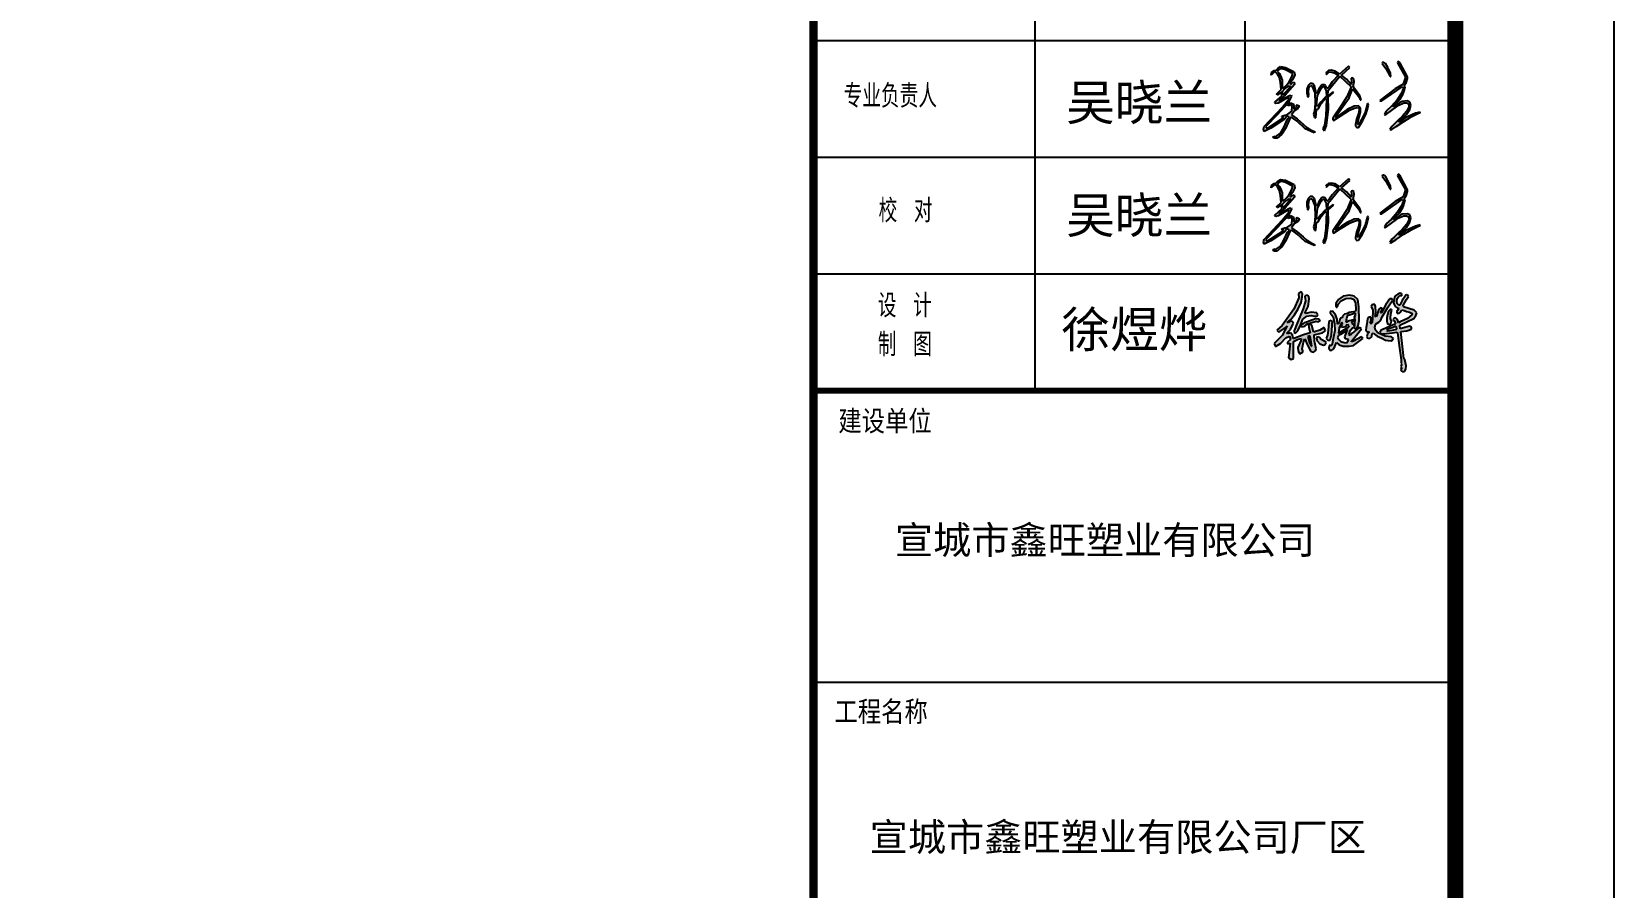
# Model space of a CAD drawing. Extents: x 33088 to 140010, y 13737 to 369010.
# Drawn here: x 107471 to 122393, y 161799 to 169868 of the extents above; entities that cross this region are included whole.
import ezdxf

# ---------------------------------------------------------------- set-up
doc = ezdxf.new("R2010")
doc.units = 0
doc.header["$LTSCALE"] = 1000
doc.header["$MEASUREMENT"] = 0
doc.layers.get('0').update_dxf_attribs({"linetype": 'CONTINUOUS'})
for name, color, linetype in [('1', 7, 'CONTINUOUS'), ('PP-PM-TK', 7, 'CONTINUOUS'), ('PUB_TEXT', 7, 'CONTINUOUS'), ('PUB_TITLE', 4, 'CONTINUOUS'), ('签名', 255, 'CONTINUOUS')]:
    doc.layers.add(name, color=color, linetype=linetype)
doc.styles.add('-黑体', font='simhei.ttf', dxfattribs={"width": 0.8})
doc.styles.add('TQ', font='txt.shx', dxfattribs={"width": 0.8, "bigfont": 'hztxt.shx'})

msp = doc.modelspace()

# ---------------------------------------------------------------- hatches: boundary and pattern name
h = msp.add_hatch(color=256)
h.paths.add_polyline_path([(120371, 169577), (120355, 169589), (120349, 169573), (120425, 169439), (120403, 169374), (120326, 169330), (120183, 169220), (120188, 169214), (120200, 169214), (120394, 169348), (120404, 169339), (120386, 169288), (120347, 169225), (120292, 169164), (120243, 169119), (120226, 169091), (120233, 169081), (120304, 169134), (120360, 169176), (120407, 169196), (120435, 169196), (120453, 169185), (120459, 169163), (120433, 169114), (120395, 169070), (120353, 169029), (120319, 168997), (120296, 168974), (120277, 168944), (120286, 168939), (120335, 168973), (120407, 169021), (120477, 169064), (120534, 169092), (120562, 169104), (120561, 169110), (120517, 169099), (120421, 169054), (120377, 169019), (120363, 169013), (120365, 169023), (120433, 169086), (120466, 169135), (120476, 169176), (120466, 169203), (120439, 169214), (120393, 169210), (120363, 169196), (120324, 169167), (120310, 169157), (120320, 169178), (120372, 169227), (120402, 169280), (120416, 169320), (120420, 169348), (120411, 169359), (120430, 169384), (120444, 169425), (120443, 169441)])
h.paths.add_polyline_path([(120218, 169579), (120206, 169577), (120204, 169568), (120240, 169521), (120280, 169446), (120287, 169446), (120284, 169476), (120257, 169529), (120236, 169568)], flags=17)
h.paths.add_polyline_path([(119627, 169204), (119594, 169163), (119584, 169170), (119593, 169266), (119629, 169333), (119645, 169353), (119657, 169349), (119676, 169310), (119678, 169252), (119663, 169245)], flags=16)
h.paths.add_polyline_path([(119494, 169290), (119502, 169249), (119514, 169266), (119509, 169308), (119517, 169343), (119532, 169359), (119545, 169352), (119569, 169290), (119573, 169191), (119567, 169118), (119558, 169090), (119567, 169059), (119578, 169055), (119584, 169133), (119600, 169137), (119630, 169189), (119665, 169234), (119679, 169232), (119672, 169074), (119660, 168985), (119645, 168952), (119660, 168934), (119679, 168983), (119697, 169133), (119694, 169250), (119746, 169294), (119743, 169301), (119693, 169263), (119696, 169313), (119806, 169449), (119913, 169349), (119872, 169252), (119818, 169169), (119740, 169053), (119740, 169037), (119746, 169030), (119809, 169071), (119896, 169127), (119943, 169146), (119975, 169153), (119986, 169142), (119985, 169104), (119962, 169042), (119952, 168992), (119954, 168975), (119966, 168963), (119981, 168965), (120019, 169023), (120049, 169085), (120064, 169126), (120075, 169175), (120073, 169188), (120065, 169189), (120045, 169109), (120010, 169039), (119980, 168990), (119972, 169001), (120001, 169108), (120001, 169150), (119981, 169167), (119941, 169165), (119873, 169133), (119820, 169097), (119770, 169059), (119763, 169066), (119892, 169243), (119925, 169329), (119967, 169276), (119987, 169251), (119996, 169226), (120005, 169226), (119995, 169264), (119954, 169319), (119930, 169348), (119941, 169397), (119937, 169423), (119926, 169432), (119912, 169429), (119915, 169395), (119912, 169371), (119867, 169420), (119820, 169458), (119898, 169529), (119888, 169543), (119803, 169467), (119759, 169496), (119727, 169504), (119699, 169501), (119683, 169487), (119673, 169470), (119679, 169465), (119696, 169480), (119707, 169489), (119728, 169487), (119751, 169481), (119791, 169458), (119734, 169394), (119703, 169352), (119693, 169338), (119682, 169332), (119669, 169361), (119656, 169366), (119635, 169366), (119607, 169328), (119591, 169287), (119581, 169291), (119565, 169358), (119546, 169378), (119526, 169378), (119508, 169359), (119493, 169325)])
h.paths.add_polyline_path([(119271, 169273), (119262, 169301), (119290, 169331), (119317, 169350), (119327, 169357), (119339, 169349), (119276, 169274)], flags=16)
h.paths.add_polyline_path([(119261, 169352), (119267, 169333), (119304, 169367), (119327, 169395), (119354, 169442), (119360, 169462), (119358, 169474), (119292, 169509), (119262, 169518), (119241, 169518), (119224, 169504), (119215, 169496), (119236, 169472), (119253, 169437), (119260, 169410), (119261, 169374)], flags=16)
h.paths.add_polyline_path([(119190, 169488), (119158, 169458), (119161, 169482), (119185, 169501), (119201, 169501), (119225, 169524), (119247, 169538), (119293, 169530), (119374, 169488), (119381, 169460), (119360, 169415), (119336, 169387), (119339, 169370), (119357, 169388), (119373, 169392), (119379, 169370), (119291, 169269), (119233, 169223), (119236, 169215), (119330, 169266), (119347, 169270), (119350, 169261), (119318, 169196), (119215, 169082), (119107, 168972), (119119, 168956), (119277, 169057), (119262, 169060), (119258, 169071), (119286, 169081), (119303, 169080), (119352, 169117), (119357, 169161), (119344, 169179), (119318, 169169), (119316, 169178), (119340, 169198), (119364, 169186), (119372, 169165), (119370, 169139), (119379, 169140), (119398, 169151), (119396, 169175), (119404, 169179), (119426, 169166), (119409, 169143), (119378, 169121), (119350, 169083), (119404, 169045), (119459, 168996), (119493, 168965), (119528, 168942), (119574, 168922), (119563, 168915), (119477, 168951), (119403, 169023), (119361, 169053), (119340, 169061), (119296, 168961), (119254, 168899), (119215, 168863), (119183, 168862), (119172, 168872), (119183, 168883), (119200, 168875), (119245, 168910), (119276, 168965), (119313, 169042), (119327, 169056), (119317, 169069), (119305, 169069), (119282, 169043), (119154, 168958), (119093, 168927), (119084, 168949), (119093, 168972), (119263, 169156), (119309, 169212), (119323, 169231), (119328, 169238), (119325, 169247), (119315, 169247), (119225, 169194), (119201, 169189), (119191, 169195), (119194, 169205), (119257, 169261), (119255, 169292), (119250, 169295), (119213, 169269), (119211, 169283), (119253, 169322), (119245, 169388), (119235, 169435), (119217, 169468), (119200, 169487)])
h = msp.add_hatch(color=256)
h.paths.add_polyline_path([(120371, 168513), (120355, 168525), (120349, 168509), (120425, 168375), (120403, 168310), (120326, 168266), (120183, 168156), (120188, 168150), (120200, 168151), (120394, 168284), (120404, 168275), (120386, 168225), (120347, 168161), (120292, 168100), (120243, 168055), (120226, 168027), (120233, 168017), (120304, 168071), (120360, 168112), (120407, 168132), (120435, 168132), (120453, 168121), (120459, 168099), (120433, 168050), (120395, 168006), (120353, 167965), (120319, 167933), (120296, 167910), (120277, 167881), (120286, 167875), (120335, 167909), (120407, 167957), (120477, 168000), (120534, 168028), (120562, 168040), (120561, 168047), (120517, 168035), (120421, 167990), (120377, 167955), (120363, 167949), (120365, 167959), (120433, 168022), (120466, 168072), (120476, 168112), (120466, 168140), (120439, 168150), (120393, 168146), (120363, 168132), (120324, 168103), (120310, 168093), (120320, 168114), (120372, 168163), (120402, 168217), (120416, 168256), (120420, 168284), (120411, 168295), (120430, 168320), (120444, 168361), (120443, 168377)])
h.paths.add_polyline_path([(120218, 168515), (120206, 168513), (120204, 168504), (120240, 168457), (120280, 168382), (120287, 168382), (120284, 168412), (120257, 168465), (120236, 168504)], flags=17)
h.paths.add_polyline_path([(119627, 168141), (119594, 168100), (119584, 168106), (119593, 168202), (119629, 168269), (119645, 168289), (119657, 168286), (119676, 168247), (119678, 168188), (119663, 168181)], flags=16)
h.paths.add_polyline_path([(119494, 168227), (119502, 168185), (119514, 168202), (119509, 168244), (119517, 168280), (119532, 168295), (119545, 168288), (119569, 168226), (119573, 168127), (119567, 168054), (119558, 168027), (119567, 167995), (119578, 167992), (119584, 168069), (119600, 168073), (119630, 168125), (119665, 168170), (119679, 168168), (119672, 168010), (119660, 167921), (119645, 167888), (119660, 167870), (119679, 167920), (119697, 168069), (119694, 168186), (119746, 168230), (119743, 168237), (119693, 168199), (119696, 168249), (119806, 168385), (119913, 168285), (119872, 168188), (119818, 168106), (119740, 167989), (119740, 167973), (119746, 167966), (119809, 168007), (119896, 168063), (119943, 168082), (119975, 168089), (119986, 168078), (119985, 168040), (119962, 167978), (119952, 167928), (119954, 167911), (119966, 167899), (119981, 167901), (120019, 167959), (120049, 168021), (120064, 168062), (120075, 168112), (120073, 168124), (120065, 168125), (120045, 168046), (120010, 167975), (119980, 167927), (119972, 167937), (120001, 168044), (120001, 168086), (119981, 168103), (119941, 168101), (119873, 168069), (119820, 168033), (119770, 167995), (119763, 168002), (119892, 168179), (119925, 168265), (119967, 168212), (119987, 168187), (119996, 168162), (120005, 168162), (119995, 168200), (119954, 168255), (119930, 168284), (119941, 168334), (119937, 168359), (119926, 168368), (119912, 168365), (119915, 168331), (119912, 168308), (119867, 168356), (119820, 168394), (119898, 168465), (119888, 168479), (119803, 168403), (119759, 168432), (119727, 168440), (119699, 168437), (119683, 168424), (119673, 168407), (119679, 168401), (119696, 168416), (119707, 168425), (119728, 168423), (119751, 168417), (119791, 168394), (119734, 168330), (119703, 168288), (119693, 168274), (119682, 168268), (119669, 168297), (119656, 168303), (119635, 168303), (119607, 168264), (119591, 168224), (119581, 168227), (119565, 168294), (119546, 168314), (119526, 168314), (119508, 168295), (119493, 168261)])
h.paths.add_polyline_path([(119271, 168209), (119262, 168237), (119290, 168267), (119317, 168286), (119327, 168293), (119339, 168285), (119276, 168210)], flags=16)
h.paths.add_polyline_path([(119261, 168288), (119267, 168269), (119304, 168303), (119327, 168332), (119354, 168378), (119360, 168398), (119358, 168411), (119292, 168445), (119262, 168454), (119241, 168455), (119224, 168440), (119215, 168432), (119236, 168408), (119253, 168374), (119260, 168347), (119261, 168311)], flags=16)
h.paths.add_polyline_path([(119190, 168424), (119158, 168395), (119161, 168418), (119185, 168437), (119201, 168438), (119225, 168460), (119247, 168474), (119293, 168466), (119374, 168425), (119381, 168396), (119360, 168351), (119336, 168323), (119339, 168306), (119357, 168324), (119373, 168328), (119379, 168306), (119291, 168206), (119233, 168159), (119236, 168152), (119330, 168203), (119347, 168206), (119350, 168197), (119318, 168132), (119215, 168018), (119107, 167908), (119119, 167893), (119277, 167993), (119262, 167996), (119258, 168007), (119286, 168017), (119303, 168017), (119352, 168053), (119357, 168098), (119344, 168115), (119318, 168105), (119316, 168114), (119340, 168134), (119364, 168122), (119372, 168101), (119370, 168075), (119379, 168076), (119398, 168087), (119396, 168111), (119404, 168115), (119426, 168102), (119409, 168079), (119378, 168058), (119350, 168019), (119404, 167981), (119459, 167932), (119493, 167901), (119528, 167878), (119574, 167858), (119563, 167851), (119477, 167888), (119403, 167959), (119361, 167989), (119340, 167997), (119296, 167897), (119254, 167835), (119215, 167799), (119183, 167798), (119172, 167808), (119183, 167819), (119200, 167812), (119245, 167846), (119276, 167901), (119313, 167978), (119327, 167993), (119317, 168005), (119305, 168005), (119282, 167980), (119154, 167894), (119093, 167863), (119084, 167885), (119093, 167908), (119263, 168092), (119309, 168148), (119323, 168167), (119328, 168174), (119325, 168183), (119315, 168184), (119225, 168131), (119201, 168125), (119191, 168131), (119194, 168141), (119257, 168197), (119255, 168228), (119250, 168232), (119213, 168205), (119211, 168219), (119253, 168258), (119245, 168324), (119235, 168371), (119217, 168404), (119200, 168423)])
h = msp.add_hatch(color=256)
h.paths.add_polyline_path([(120339, 167083), (120330, 167089), (120309, 167079), (120278, 167068), (120254, 167059), (120248, 167051), (120257, 167048), (120314, 167055), (120343, 167062)], flags=16)
h.paths.add_polyline_path([(120372, 167379), (120379, 167379), (120390, 167381), (120394, 167387), (120387, 167397), (120375, 167401), (120351, 167393), (120333, 167381), (120320, 167360), (120313, 167334), (120310, 167312), (120317, 167294), (120328, 167277), (120347, 167264), (120356, 167262), (120358, 167253), (120350, 167239), (120342, 167229), (120343, 167217), (120348, 167210), (120364, 167213), (120378, 167223), (120384, 167230), (120386, 167243), (120412, 167238), (120435, 167229), (120461, 167222), (120480, 167212), (120489, 167207), (120485, 167197), (120442, 167164), (120375, 167131), (120358, 167123), (120353, 167144), (120334, 167166), (120319, 167170), (120308, 167158), (120311, 167145), (120320, 167140), (120326, 167122), (120329, 167113), (120216, 167063), (120191, 167052), (120181, 167033), (120190, 167021), (120216, 167019), (120301, 167029), (120342, 167034), (120348, 167029), (120369, 166884), (120384, 166772), (120382, 166743), (120381, 166737), (120386, 166732), (120385, 166721), (120380, 166710), (120389, 166698), (120381, 166683), (120381, 166674), (120400, 166661), (120414, 166664), (120426, 166685), (120430, 166715), (120418, 166773), (120410, 166785), (120381, 167041), (120437, 167047), (120481, 167061), (120481, 167080), (120461, 167091), (120375, 167064), (120371, 167101), (120436, 167131), (120503, 167162), (120522, 167190), (120530, 167217), (120506, 167240), (120405, 167272), (120401, 167285), (120433, 167343), (120451, 167371), (120450, 167380), (120435, 167386), (120427, 167384), (120392, 167332), (120370, 167289), (120362, 167287), (120346, 167305), (120342, 167324), (120347, 167350), (120358, 167368)])
h.paths.add_polyline_path([(120293, 167248), (120280, 167249), (120263, 167233), (120255, 167202), (120247, 167170), (120247, 167137), (120255, 167114), (120275, 167105), (120290, 167120), (120291, 167138), (120283, 167163), (120287, 167207), (120296, 167240)], flags=17)
h.paths.add_polyline_path([(120140, 167277), (120134, 167296), (120112, 167294), (120102, 167275), (120115, 167241), (120112, 167156), (120111, 167130), (120106, 167115), (120092, 167115), (120099, 167144), (120097, 167175), (120079, 167176), (120067, 167160), (120059, 167114), (120053, 167077), (120049, 167053), (120062, 167036), (120078, 167040), (120080, 167032), (120067, 167019), (120061, 166993), (120064, 166980), (120086, 166974), (120104, 166988), (120107, 166998), (120111, 167018), (120118, 167023), (120158, 166996), (120200, 166977), (120236, 166960), (120261, 166954), (120290, 166953), (120304, 166961), (120310, 166975), (120293, 166989), (120232, 166997), (120162, 167027), (120142, 167054), (120135, 167077), (120140, 167108), (120174, 167127), (120188, 167142), (120205, 167179), (120232, 167226), (120255, 167262), (120274, 167292), (120303, 167334), (120298, 167347), (120277, 167348), (120239, 167294), (120212, 167241), (120199, 167217), (120188, 167217), (120201, 167240), (120204, 167259), (120187, 167264), (120173, 167251), (120163, 167223), (120153, 167191), (120149, 167179), (120139, 167182), (120145, 167227)])
h.paths.add_polyline_path([(119872, 167040), (119876, 167058), (119846, 167033), (119812, 167013), (119793, 167001), (119784, 166984), (119795, 166965), (119816, 166947), (119845, 166935), (119874, 166932), (119886, 166961), (119888, 166965), (119858, 166972), (119853, 166991)], flags=16)
h.paths.add_polyline_path([(119954, 167193), (119954, 167213), (119914, 167200), (119874, 167188), (119867, 167160), (119861, 167140), (119866, 167128), (119893, 167143), (119912, 167147), (119944, 167155), (119946, 167149), (119940, 167138), (119921, 167127), (119915, 167119), (119929, 167109), (119938, 167102), (119939, 167086), (119945, 167087), (119948, 167112), (119945, 167130), (119950, 167148), (119947, 167162), (119944, 167177)], flags=16)
h.paths.add_polyline_path([(119827, 167123), (119823, 167127), (119815, 167110), (119800, 167076), (119796, 167048), (119792, 167025), (119823, 167043), (119891, 167085), (119893, 167095), (119883, 167103), (119865, 167100), (119862, 167090), (119860, 167084), (119843, 167082), (119824, 167079), (119819, 167090), (119829, 167108)], flags=16)
h.paths.add_polyline_path([(119765, 167197), (119736, 167233), (119714, 167228), (119714, 167216), (119742, 167177), (119755, 167113), (119758, 167049), (119743, 166975), (119729, 166907), (119703, 166908), (119700, 166881), (119720, 166859), (119749, 166876), (119773, 166938), (119800, 166916), (119837, 166901), (119894, 166901), (119933, 166908), (120021, 166973), (120020, 166983), (120009, 166989), (119935, 166950), (119915, 166944), (119914, 166949), (119962, 167005), (120008, 167064), (119994, 167075), (119985, 167075), (119921, 167025), (119902, 167004), (119889, 167011), (119906, 167052), (119925, 167076), (119937, 167080), (119943, 167076), (119947, 167064), (119964, 167069), (119978, 167097), (119986, 167143), (119985, 167274), (119975, 167342), (119939, 167374), (119899, 167383), (119837, 167372), (119794, 167343), (119768, 167303), (119768, 167282), (119772, 167269), (119780, 167270), (119794, 167300), (119819, 167329), (119861, 167352), (119907, 167354), (119935, 167344), (119953, 167309), (119957, 167245), (119953, 167230), (119892, 167220), (119877, 167209), (119850, 167205), (119830, 167184), (119830, 167172), (119815, 167165), (119804, 167154), (119798, 167128), (119790, 167111), (119782, 167110), (119780, 167155)])
h.paths.add_polyline_path([(119736, 167135), (119724, 167145), (119701, 167136), (119694, 167051), (119690, 167005), (119676, 166974), (119692, 166957), (119715, 166957), (119725, 167010), (119732, 167095), (119733, 167115)])
h.paths.add_polyline_path([(119607, 166991), (119586, 166983), (119587, 166956), (119616, 166925), (119650, 166910), (119666, 166916), (119675, 166932), (119669, 166943), (119630, 166964), (119612, 166985)])
h.paths.add_polyline_path([(119524, 166998), (119503, 166992), (119520, 166933), (119534, 166902), (119542, 166904), (119534, 166942)], flags=16)
h.paths.add_polyline_path([(119443, 167081), (119444, 167100), (119475, 167124), (119541, 167150), (119575, 167163), (119606, 167160), (119620, 167142), (119599, 167129), (119583, 167134), (119492, 167106), (119461, 167084)], flags=17)
h.paths.add_polyline_path([(119512, 167373), (119500, 167382), (119479, 167378), (119474, 167369), (119480, 167329), (119460, 167254), (119404, 167119), (119374, 167047), (119375, 167030), (119387, 167026), (119408, 167047), (119433, 167100), (119455, 167158), (119493, 167186), (119535, 167191), (119567, 167184), (119589, 167186), (119598, 167198), (119588, 167216), (119535, 167223), (119485, 167211), (119476, 167214), (119506, 167277), (119515, 167346)], flags=17)
h.paths.add_polyline_path([(119447, 167408), (119433, 167414), (119416, 167400), (119418, 167357), (119372, 167251), (119260, 167098), (119210, 167054), (119229, 167034), (119279, 167070), (119310, 167093), (119261, 167004), (119186, 166926), (119200, 166900), (119245, 166926), (119296, 166981), (119332, 166995), (119341, 166964), (119312, 166940), (119313, 166923), (119337, 166931), (119327, 166844), (119320, 166791), (119345, 166775), (119368, 166785), (119368, 166947), (119412, 166967), (119443, 166974), (119438, 166953), (119409, 166889), (119412, 166854), (119429, 166831), (119460, 166850), (119449, 166878), (119463, 166940), (119476, 166970), (119500, 166910), (119531, 166853), (119556, 166845), (119576, 166858), (119581, 166877), (119567, 166948), (119563, 167010), (119641, 167029), (119669, 167045), (119657, 167078), (119616, 167052), (119556, 167034), (119541, 167101), (119528, 167110), (119511, 167104), (119512, 167079), (119526, 167028), (119463, 167009), (119365, 166970), (119360, 167005), (119340, 167027), (119312, 167018), (119305, 167023), (119340, 167059), (119361, 167106), (119368, 167119), (119354, 167139), (119329, 167132), (119321, 167122), (119310, 167125), (119341, 167149), (119379, 167198), (119413, 167255), (119439, 167313), (119449, 167366), (119454, 167394)])

# ---------------------------------------------------------------- linework, layer by layer
for p, q in [((119201, 169501), (119225, 169524)), ((119225, 169524), (119247, 169538)), ((119247, 169538), (119293, 169530)), ((119293, 169530), (119374, 169488)), ((119888, 169543), (119803, 169467)), ((119820, 169458), (119898, 169529)), ((119898, 169529), (119888, 169543)), ((120206, 169577), (120204, 169568)), ((120204, 169568), (120240, 169521)), ((120218, 169579), (120206, 169577)), ((120236, 169568), (120218, 169579)), ((120257, 169529), (120236, 169568)), ((120240, 169521), (120280, 169446)), ((120284, 169476), (120257, 169529)), ((120355, 169589), (120349, 169573)), ((120349, 169573), (120425, 169439)), ((120371, 169577), (120355, 169589)), ((120443, 169441), (120371, 169577)), ((119190, 169488), (119158, 169458)), ((119158, 169458), (119161, 169482)), ((119161, 169482), (119185, 169501)), ((119185, 169501), (119201, 169501)), ((119200, 169487), (119190, 169488)), ((119217, 169468), (119200, 169487)), ((119224, 169504), (119215, 169496)), ((119215, 169496), (119236, 169472)), ((119235, 169435), (119217, 169468)), ((119241, 169518), (119224, 169504)), ((119245, 169388), (119235, 169435)), ((119236, 169472), (119253, 169437)), ((119262, 169518), (119241, 169518)), ((119253, 169322), (119245, 169388)), ((119253, 169437), (119260, 169410)), ((119260, 169410), (119261, 169374)), ((119261, 169374), (119261, 169352)), ((119292, 169509), (119262, 169518)), ((119358, 169474), (119292, 169509)), ((119304, 169367), (119327, 169395)), ((119327, 169395), (119354, 169442)), ((119360, 169415), (119336, 169387)), ((119336, 169387), (119339, 169370)), ((119339, 169370), (119357, 169388)), ((119354, 169442), (119360, 169462)), ((119357, 169388), (119373, 169392)), ((119360, 169462), (119358, 169474)), ((119381, 169460), (119360, 169415)), ((119373, 169392), (119379, 169370)), ((119374, 169488), (119381, 169460)), ((119526, 169378), (119508, 169359)), ((119546, 169378), (119526, 169378)), ((119565, 169358), (119546, 169378)), ((119683, 169487), (119673, 169470)), ((119673, 169470), (119679, 169465)), ((119679, 169465), (119696, 169480)), ((119699, 169501), (119683, 169487)), ((119696, 169480), (119707, 169489)), ((119696, 169313), (119806, 169449)), ((119727, 169504), (119699, 169501)), ((119734, 169394), (119703, 169352)), ((119707, 169489), (119728, 169487)), ((119759, 169496), (119727, 169504)), ((119728, 169487), (119751, 169481)), ((119791, 169458), (119734, 169394)), ((119751, 169481), (119791, 169458)), ((119803, 169467), (119759, 169496)), ((119806, 169449), (119913, 169349)), ((119867, 169420), (119820, 169458)), ((119912, 169371), (119867, 169420)), ((119926, 169432), (119912, 169429)), ((119912, 169429), (119915, 169395)), ((119915, 169395), (119912, 169371)), ((119937, 169423), (119926, 169432)), ((119930, 169348), (119941, 169397)), ((119941, 169397), (119937, 169423)), ((120280, 169446), (120287, 169446)), ((120287, 169446), (120284, 169476)), ((120403, 169374), (120326, 169330)), ((120425, 169439), (120403, 169374)), ((120411, 169359), (120430, 169384)), ((120430, 169384), (120444, 169425)), ((120444, 169425), (120443, 169441)), ((119194, 169205), (119257, 169261)), ((119211, 169283), (119253, 169322)), ((119213, 169269), (119211, 169283)), ((119250, 169295), (119213, 169269)), ((119315, 169247), (119225, 169194)), ((119291, 169269), (119233, 169223)), ((119233, 169223), (119236, 169215)), ((119236, 169215), (119330, 169266)), ((119255, 169292), (119250, 169295)), ((119257, 169261), (119255, 169292)), ((119261, 169352), (119267, 169333)), ((119262, 169301), (119290, 169331)), ((119271, 169273), (119262, 169301)), ((119267, 169333), (119304, 169367)), ((119276, 169274), (119271, 169273)), ((119339, 169349), (119276, 169274)), ((119290, 169331), (119317, 169350)), ((119379, 169370), (119291, 169269)), ((119309, 169212), (119323, 169231)), ((119325, 169247), (119315, 169247)), ((119317, 169350), (119327, 169357)), ((119350, 169261), (119318, 169196)), ((119323, 169231), (119328, 169238)), ((119328, 169238), (119325, 169247)), ((119327, 169357), (119339, 169349)), ((119330, 169266), (119347, 169270)), ((119347, 169270), (119350, 169261)), ((119508, 169359), (119493, 169325)), ((119493, 169325), (119494, 169290)), ((119494, 169290), (119502, 169249)), ((119502, 169249), (119514, 169266)), ((119509, 169308), (119517, 169343)), ((119514, 169266), (119509, 169308)), ((119517, 169343), (119532, 169359)), ((119532, 169359), (119545, 169352)), ((119545, 169352), (119569, 169290)), ((119581, 169291), (119565, 169358)), ((119569, 169290), (119573, 169191)), ((119591, 169287), (119581, 169291)), ((119584, 169170), (119593, 169266)), ((119607, 169328), (119591, 169287)), ((119593, 169266), (119629, 169333)), ((119635, 169366), (119607, 169328)), ((119663, 169245), (119627, 169204)), ((119629, 169333), (119645, 169353)), ((119630, 169189), (119665, 169234)), ((119656, 169366), (119635, 169366)), ((119645, 169353), (119657, 169349)), ((119669, 169361), (119656, 169366)), ((119657, 169349), (119676, 169310)), ((119678, 169252), (119663, 169245)), ((119665, 169234), (119679, 169232)), ((119682, 169332), (119669, 169361)), ((119679, 169232), (119672, 169074)), ((119676, 169310), (119678, 169252)), ((119693, 169338), (119682, 169332)), ((119703, 169352), (119693, 169338)), ((119693, 169263), (119696, 169313)), ((119743, 169301), (119693, 169263)), ((119694, 169250), (119746, 169294)), ((119697, 169133), (119694, 169250)), ((119746, 169294), (119743, 169301)), ((119763, 169066), (119892, 169243)), ((119872, 169252), (119818, 169169)), ((119913, 169349), (119872, 169252)), ((119892, 169243), (119925, 169329)), ((119925, 169329), (119967, 169276)), ((119954, 169319), (119930, 169348)), ((119995, 169264), (119954, 169319)), ((119967, 169276), (119987, 169251)), ((119987, 169251), (119996, 169226)), ((120005, 169226), (119995, 169264)), ((119996, 169226), (120005, 169226)), ((120326, 169330), (120183, 169220)), ((120200, 169214), (120394, 169348)), ((120347, 169225), (120292, 169164)), ((120320, 169178), (120372, 169227)), ((120386, 169288), (120347, 169225)), ((120372, 169227), (120402, 169280)), ((120404, 169339), (120386, 169288)), ((120394, 169348), (120404, 169339)), ((120402, 169280), (120416, 169320)), ((120420, 169348), (120411, 169359)), ((120416, 169320), (120420, 169348)), ((119093, 168972), (119263, 169156)), ((119215, 169082), (119107, 168972)), ((119191, 169195), (119194, 169205)), ((119201, 169189), (119191, 169195)), ((119225, 169194), (119201, 169189)), ((119318, 169196), (119215, 169082)), ((119258, 169071), (119286, 169081)), ((119263, 169156), (119309, 169212)), ((119286, 169081), (119303, 169080)), ((119303, 169080), (119352, 169117)), ((119316, 169178), (119340, 169198)), ((119318, 169169), (119316, 169178)), ((119344, 169179), (119318, 169169)), ((119318, 169169), (119318, 169169)), ((119340, 169198), (119364, 169186)), ((119357, 169161), (119344, 169179)), ((119378, 169121), (119350, 169083)), ((119350, 169083), (119404, 169045)), ((119352, 169117), (119357, 169161)), ((119364, 169186), (119372, 169165)), ((119372, 169165), (119370, 169139)), ((119370, 169139), (119379, 169140)), ((119409, 169143), (119378, 169121)), ((119379, 169140), (119398, 169151)), ((119396, 169175), (119404, 169179)), ((119398, 169151), (119396, 169175)), ((119404, 169179), (119426, 169166)), ((119426, 169166), (119409, 169143)), ((119567, 169118), (119558, 169090)), ((119558, 169090), (119567, 169059)), ((119573, 169191), (119567, 169118)), ((119578, 169055), (119584, 169133)), ((119594, 169163), (119584, 169170)), ((119584, 169133), (119600, 169137)), ((119627, 169204), (119594, 169163)), ((119600, 169137), (119630, 169189)), ((119672, 169074), (119660, 168985)), ((119679, 168983), (119697, 169133)), ((119818, 169169), (119740, 169053)), ((119820, 169097), (119770, 169059)), ((119809, 169071), (119896, 169127)), ((119873, 169133), (119820, 169097)), ((119941, 169165), (119873, 169133)), ((119896, 169127), (119943, 169146)), ((119981, 169167), (119941, 169165)), ((119943, 169146), (119975, 169153)), ((119985, 169104), (119962, 169042)), ((119972, 169001), (120001, 169108)), ((119975, 169153), (119986, 169142)), ((120001, 169150), (119981, 169167)), ((119986, 169142), (119985, 169104)), ((120001, 169108), (120001, 169150)), ((120045, 169109), (120010, 169039)), ((120019, 169023), (120049, 169085)), ((120065, 169189), (120045, 169109)), ((120049, 169085), (120064, 169126)), ((120064, 169126), (120075, 169175)), ((120073, 169188), (120065, 169189)), ((120075, 169175), (120073, 169188)), ((120183, 169220), (120188, 169214)), ((120188, 169214), (120200, 169214)), ((120243, 169119), (120226, 169091)), ((120226, 169091), (120233, 169081)), ((120233, 169081), (120304, 169134)), ((120292, 169164), (120243, 169119)), ((120304, 169134), (120360, 169176)), ((120310, 169157), (120320, 169178)), ((120324, 169167), (120310, 169157)), ((120363, 169196), (120324, 169167)), ((120360, 169176), (120407, 169196)), ((120393, 169210), (120363, 169196)), ((120365, 169023), (120433, 169086)), ((120439, 169214), (120393, 169210)), ((120433, 169114), (120395, 169070)), ((120407, 169196), (120435, 169196)), ((120517, 169099), (120421, 169054)), ((120459, 169163), (120433, 169114)), ((120433, 169086), (120466, 169135)), ((120435, 169196), (120453, 169185)), ((120466, 169203), (120439, 169214)), ((120453, 169185), (120459, 169163)), ((120476, 169176), (120466, 169203)), ((120466, 169135), (120476, 169176)), ((120477, 169064), (120534, 169092)), ((120561, 169110), (120517, 169099)), ((120534, 169092), (120562, 169104)), ((120562, 169104), (120561, 169110)), ((119084, 168949), (119093, 168972)), ((119093, 168927), (119084, 168949)), ((119154, 168958), (119093, 168927)), ((119107, 168972), (119119, 168956)), ((119119, 168956), (119277, 169057)), ((119282, 169043), (119154, 168958)), ((119245, 168910), (119276, 168965)), ((119296, 168961), (119254, 168899)), ((119262, 169060), (119258, 169071)), ((119277, 169057), (119262, 169060)), ((119276, 168965), (119313, 169042)), ((119305, 169069), (119282, 169043)), ((119340, 169061), (119296, 168961)), ((119317, 169069), (119305, 169069)), ((119313, 169042), (119327, 169056)), ((119327, 169056), (119317, 169069)), ((119361, 169053), (119340, 169061)), ((119403, 169023), (119361, 169053)), ((119477, 168951), (119403, 169023)), ((119404, 169045), (119459, 168996)), ((119459, 168996), (119493, 168965)), ((119563, 168915), (119477, 168951)), ((119493, 168965), (119528, 168942)), ((119528, 168942), (119574, 168922)), ((119567, 169059), (119578, 169055)), ((119660, 168985), (119645, 168952)), ((119645, 168952), (119660, 168934)), ((119660, 168934), (119679, 168983)), ((119740, 169053), (119740, 169037)), ((119740, 169037), (119746, 169030)), ((119746, 169030), (119809, 169071)), ((119770, 169059), (119763, 169066)), ((119962, 169042), (119952, 168992)), ((119952, 168992), (119954, 168975)), ((119954, 168975), (119966, 168963)), ((119966, 168963), (119981, 168965)), ((119980, 168990), (119972, 169001)), ((120010, 169039), (119980, 168990)), ((119981, 168965), (120019, 169023)), ((120296, 168974), (120277, 168944)), ((120277, 168944), (120286, 168939)), ((120286, 168939), (120335, 168973)), ((120319, 168997), (120296, 168974)), ((120353, 169029), (120319, 168997)), ((120335, 168973), (120407, 169021)), ((120395, 169070), (120353, 169029)), ((120363, 169013), (120365, 169023)), ((120377, 169019), (120363, 169013)), ((120421, 169054), (120377, 169019)), ((120407, 169021), (120477, 169064)), ((119172, 168872), (119183, 168883)), ((119183, 168862), (119172, 168872)), ((119183, 168883), (119200, 168875)), ((119215, 168863), (119183, 168862)), ((119200, 168875), (119245, 168910)), ((119254, 168899), (119215, 168863)), ((119574, 168922), (119563, 168915)), ((119888, 168479), (119803, 168403)), ((119898, 168465), (119888, 168479)), ((120206, 168513), (120204, 168504)), ((120204, 168504), (120240, 168457)), ((120218, 168515), (120206, 168513)), ((120236, 168504), (120218, 168515)), ((120257, 168465), (120236, 168504)), ((120355, 168525), (120349, 168509)), ((120349, 168509), (120425, 168375)), ((120371, 168513), (120355, 168525)), ((120443, 168377), (120371, 168513)), ((119190, 168424), (119158, 168395)), ((119158, 168395), (119161, 168418)), ((119161, 168418), (119185, 168437)), ((119185, 168437), (119201, 168438)), ((119200, 168423), (119190, 168424)), ((119217, 168404), (119200, 168423)), ((119201, 168438), (119225, 168460)), ((119224, 168440), (119215, 168432)), ((119215, 168432), (119236, 168408)), ((119235, 168371), (119217, 168404)), ((119241, 168455), (119224, 168440)), ((119225, 168460), (119247, 168474)), ((119245, 168324), (119235, 168371)), ((119236, 168408), (119253, 168374)), ((119262, 168454), (119241, 168455)), ((119247, 168474), (119293, 168466)), ((119253, 168374), (119260, 168347)), ((119260, 168347), (119261, 168311)), ((119292, 168445), (119262, 168454)), ((119358, 168411), (119292, 168445)), ((119293, 168466), (119374, 168425)), ((119304, 168303), (119327, 168332)), ((119327, 168332), (119354, 168378)), ((119360, 168351), (119336, 168323)), ((119354, 168378), (119360, 168398)), ((119357, 168324), (119373, 168328)), ((119360, 168398), (119358, 168411)), ((119381, 168396), (119360, 168351)), ((119373, 168328), (119379, 168306)), ((119374, 168425), (119381, 168396)), ((119683, 168424), (119673, 168407)), ((119673, 168407), (119679, 168401)), ((119679, 168401), (119696, 168416)), ((119699, 168437), (119683, 168424)), ((119696, 168416), (119707, 168425)), ((119696, 168249), (119806, 168385)), ((119727, 168440), (119699, 168437)), ((119734, 168330), (119703, 168288)), ((119707, 168425), (119728, 168423)), ((119759, 168432), (119727, 168440)), ((119728, 168423), (119751, 168417)), ((119791, 168394), (119734, 168330)), ((119751, 168417), (119791, 168394)), ((119803, 168403), (119759, 168432)), ((119806, 168385), (119913, 168285)), ((119820, 168394), (119898, 168465)), ((119867, 168356), (119820, 168394)), ((119912, 168308), (119867, 168356)), ((119926, 168368), (119912, 168365)), ((119912, 168365), (119915, 168331)), ((119915, 168331), (119912, 168308)), ((119937, 168359), (119926, 168368)), ((119930, 168284), (119941, 168334)), ((119941, 168334), (119937, 168359)), ((120240, 168457), (120280, 168382)), ((120284, 168412), (120257, 168465)), ((120280, 168382), (120287, 168382)), ((120287, 168382), (120284, 168412)), ((120425, 168375), (120403, 168310)), ((120430, 168320), (120444, 168361)), ((120444, 168361), (120443, 168377)), ((119194, 168141), (119257, 168197)), ((119211, 168219), (119253, 168258)), ((119213, 168205), (119211, 168219)), ((119250, 168232), (119213, 168205)), ((119315, 168184), (119225, 168131)), ((119291, 168206), (119233, 168159)), ((119236, 168152), (119330, 168203)), ((119253, 168258), (119245, 168324)), ((119255, 168228), (119250, 168232)), ((119257, 168197), (119255, 168228)), ((119261, 168311), (119261, 168288)), ((119261, 168288), (119267, 168269)), ((119262, 168237), (119290, 168267)), ((119271, 168209), (119262, 168237)), ((119267, 168269), (119304, 168303)), ((119276, 168210), (119271, 168209)), ((119339, 168285), (119276, 168210)), ((119290, 168267), (119317, 168286)), ((119379, 168306), (119291, 168206)), ((119325, 168183), (119315, 168184)), ((119317, 168286), (119327, 168293)), ((119350, 168197), (119318, 168132)), ((119328, 168174), (119325, 168183)), ((119327, 168293), (119339, 168285)), ((119330, 168203), (119347, 168206)), ((119336, 168323), (119339, 168306)), ((119339, 168306), (119357, 168324)), ((119347, 168206), (119350, 168197)), ((119508, 168295), (119493, 168261)), ((119493, 168261), (119494, 168227)), ((119494, 168227), (119502, 168185)), ((119502, 168185), (119514, 168202)), ((119526, 168314), (119508, 168295)), ((119509, 168244), (119517, 168280)), ((119514, 168202), (119509, 168244)), ((119517, 168280), (119532, 168295)), ((119546, 168314), (119526, 168314)), ((119532, 168295), (119545, 168288)), ((119545, 168288), (119569, 168226)), ((119565, 168294), (119546, 168314)), ((119581, 168227), (119565, 168294)), ((119569, 168226), (119573, 168127)), ((119591, 168224), (119581, 168227)), ((119584, 168106), (119593, 168202)), ((119607, 168264), (119591, 168224)), ((119593, 168202), (119629, 168269)), ((119635, 168303), (119607, 168264)), ((119663, 168181), (119627, 168141)), ((119629, 168269), (119645, 168289)), ((119656, 168303), (119635, 168303)), ((119645, 168289), (119657, 168286)), ((119669, 168297), (119656, 168303)), ((119657, 168286), (119676, 168247)), ((119678, 168188), (119663, 168181)), ((119682, 168268), (119669, 168297)), ((119676, 168247), (119678, 168188)), ((119693, 168274), (119682, 168268)), ((119703, 168288), (119693, 168274)), ((119693, 168199), (119696, 168249)), ((119743, 168237), (119693, 168199)), ((119694, 168186), (119746, 168230)), ((119697, 168069), (119694, 168186)), ((119746, 168230), (119743, 168237)), ((119763, 168002), (119892, 168179)), ((119872, 168188), (119818, 168106)), ((119913, 168285), (119872, 168188)), ((119892, 168179), (119925, 168265)), ((119925, 168265), (119967, 168212)), ((119954, 168255), (119930, 168284)), ((119995, 168200), (119954, 168255)), ((119967, 168212), (119987, 168187)), ((119987, 168187), (119996, 168162)), ((120005, 168162), (119995, 168200)), ((120326, 168266), (120183, 168156)), ((120200, 168151), (120394, 168284)), ((120403, 168310), (120326, 168266)), ((120386, 168225), (120347, 168161)), ((120372, 168163), (120402, 168217)), ((120404, 168275), (120386, 168225)), ((120394, 168284), (120404, 168275)), ((120402, 168217), (120416, 168256)), ((120411, 168295), (120430, 168320)), ((120420, 168284), (120411, 168295)), ((120416, 168256), (120420, 168284)), ((119093, 167908), (119263, 168092)), ((119191, 168131), (119194, 168141)), ((119201, 168125), (119191, 168131)), ((119225, 168131), (119201, 168125)), ((119318, 168132), (119215, 168018)), ((119233, 168159), (119236, 168152)), ((119263, 168092), (119309, 168148)), ((119303, 168017), (119352, 168053)), ((119309, 168148), (119323, 168167)), ((119316, 168114), (119340, 168134)), ((119318, 168105), (119316, 168114)), ((119344, 168115), (119318, 168105)), ((119318, 168105), (119318, 168105)), ((119323, 168167), (119328, 168174)), ((119340, 168134), (119364, 168122)), ((119357, 168098), (119344, 168115)), ((119378, 168058), (119350, 168019)), ((119352, 168053), (119357, 168098)), ((119364, 168122), (119372, 168101)), ((119372, 168101), (119370, 168075)), ((119370, 168075), (119379, 168076)), ((119409, 168079), (119378, 168058)), ((119379, 168076), (119398, 168087)), ((119396, 168111), (119404, 168115)), ((119398, 168087), (119396, 168111)), ((119404, 168115), (119426, 168102)), ((119426, 168102), (119409, 168079)), ((119567, 168054), (119558, 168027)), ((119573, 168127), (119567, 168054)), ((119578, 167992), (119584, 168069)), ((119594, 168100), (119584, 168106)), ((119584, 168069), (119600, 168073)), ((119627, 168141), (119594, 168100)), ((119600, 168073), (119630, 168125)), ((119630, 168125), (119665, 168170)), ((119665, 168170), (119679, 168168)), ((119679, 168168), (119672, 168010)), ((119679, 167920), (119697, 168069)), ((119818, 168106), (119740, 167989)), ((119820, 168033), (119770, 167995)), ((119809, 168007), (119896, 168063)), ((119873, 168069), (119820, 168033)), ((119941, 168101), (119873, 168069)), ((119896, 168063), (119943, 168082)), ((119981, 168103), (119941, 168101)), ((119943, 168082), (119975, 168089)), ((119985, 168040), (119962, 167978)), ((119972, 167937), (120001, 168044)), ((119975, 168089), (119986, 168078)), ((120001, 168086), (119981, 168103)), ((119986, 168078), (119985, 168040)), ((119996, 168162), (120005, 168162)), ((120001, 168044), (120001, 168086)), ((120045, 168046), (120010, 167975)), ((120065, 168125), (120045, 168046)), ((120049, 168021), (120064, 168062)), ((120064, 168062), (120075, 168112)), ((120073, 168124), (120065, 168125)), ((120075, 168112), (120073, 168124)), ((120183, 168156), (120188, 168150)), ((120188, 168150), (120200, 168151)), ((120243, 168055), (120226, 168027)), ((120233, 168017), (120304, 168071)), ((120292, 168100), (120243, 168055)), ((120347, 168161), (120292, 168100)), ((120304, 168071), (120360, 168112)), ((120310, 168093), (120320, 168114)), ((120324, 168103), (120310, 168093)), ((120320, 168114), (120372, 168163)), ((120363, 168132), (120324, 168103)), ((120360, 168112), (120407, 168132)), ((120393, 168146), (120363, 168132)), ((120439, 168150), (120393, 168146)), ((120433, 168050), (120395, 168006)), ((120407, 168132), (120435, 168132)), ((120517, 168035), (120421, 167990)), ((120459, 168099), (120433, 168050)), ((120433, 168022), (120466, 168072)), ((120435, 168132), (120453, 168121)), ((120466, 168140), (120439, 168150)), ((120453, 168121), (120459, 168099)), ((120476, 168112), (120466, 168140)), ((120466, 168072), (120476, 168112)), ((120477, 168000), (120534, 168028)), ((120561, 168047), (120517, 168035)), ((120534, 168028), (120562, 168040)), ((120562, 168040), (120561, 168047)), ((119084, 167885), (119093, 167908)), ((119093, 167863), (119084, 167885)), ((119154, 167894), (119093, 167863)), ((119215, 168018), (119107, 167908)), ((119107, 167908), (119119, 167893)), ((119119, 167893), (119277, 167993)), ((119282, 167980), (119154, 167894)), ((119245, 167846), (119276, 167901)), ((119296, 167897), (119254, 167835)), ((119258, 168007), (119286, 168017)), ((119262, 167996), (119258, 168007)), ((119277, 167993), (119262, 167996)), ((119276, 167901), (119313, 167978)), ((119305, 168005), (119282, 167980)), ((119286, 168017), (119303, 168017)), ((119340, 167997), (119296, 167897)), ((119317, 168005), (119305, 168005)), ((119313, 167978), (119327, 167993)), ((119327, 167993), (119317, 168005)), ((119361, 167989), (119340, 167997)), ((119350, 168019), (119404, 167981)), ((119403, 167959), (119361, 167989)), ((119477, 167888), (119403, 167959)), ((119404, 167981), (119459, 167932)), ((119459, 167932), (119493, 167901)), ((119563, 167851), (119477, 167888)), ((119493, 167901), (119528, 167878)), ((119558, 168027), (119567, 167995)), ((119567, 167995), (119578, 167992)), ((119660, 167921), (119645, 167888)), ((119645, 167888), (119660, 167870)), ((119672, 168010), (119660, 167921)), ((119660, 167870), (119679, 167920)), ((119740, 167989), (119740, 167973)), ((119740, 167973), (119746, 167966)), ((119746, 167966), (119809, 168007)), ((119770, 167995), (119763, 168002)), ((119962, 167978), (119952, 167928)), ((119952, 167928), (119954, 167911)), ((119954, 167911), (119966, 167899)), ((119966, 167899), (119981, 167901)), ((119980, 167927), (119972, 167937)), ((120010, 167975), (119980, 167927)), ((119981, 167901), (120019, 167959)), ((120019, 167959), (120049, 168021)), ((120226, 168027), (120233, 168017)), ((120296, 167910), (120277, 167881)), ((120277, 167881), (120286, 167875)), ((120286, 167875), (120335, 167909)), ((120319, 167933), (120296, 167910)), ((120353, 167965), (120319, 167933)), ((120335, 167909), (120407, 167957)), ((120395, 168006), (120353, 167965)), ((120363, 167949), (120365, 167959)), ((120377, 167955), (120363, 167949)), ((120365, 167959), (120433, 168022)), ((120421, 167990), (120377, 167955)), ((120407, 167957), (120477, 168000)), ((119172, 167808), (119183, 167819)), ((119183, 167798), (119172, 167808)), ((119183, 167819), (119200, 167812)), ((119215, 167799), (119183, 167798)), ((119200, 167812), (119245, 167846)), ((119254, 167835), (119215, 167799)), ((119528, 167878), (119574, 167858)), ((119574, 167858), (119563, 167851)), ((119418, 167357), (119372, 167251)), ((119413, 167255), (119439, 167313)), ((119433, 167414), (119416, 167400)), ((119416, 167400), (119418, 167357)), ((119447, 167408), (119433, 167414)), ((119439, 167313), (119449, 167366)), ((119454, 167394), (119447, 167408)), ((119449, 167366), (119454, 167394)), ((119480, 167329), (119460, 167254)), ((119479, 167378), (119474, 167369)), ((119474, 167369), (119480, 167329)), ((119500, 167382), (119479, 167378)), ((119512, 167373), (119500, 167382)), ((119506, 167277), (119515, 167346)), ((119515, 167346), (119512, 167373)), ((119794, 167343), (119768, 167303)), ((119768, 167303), (119768, 167282)), ((119768, 167282), (119772, 167269)), ((119780, 167270), (119794, 167300)), ((119837, 167372), (119794, 167343)), ((119794, 167300), (119819, 167329)), ((119819, 167329), (119861, 167352)), ((119899, 167383), (119837, 167372)), ((119861, 167352), (119907, 167354)), ((119939, 167374), (119899, 167383)), ((119907, 167354), (119935, 167344)), ((119935, 167344), (119953, 167309)), ((119975, 167342), (119939, 167374)), ((119953, 167309), (119957, 167245)), ((119985, 167274), (119975, 167342)), ((120112, 167294), (120102, 167275)), ((120134, 167296), (120112, 167294)), ((120140, 167277), (120134, 167296)), ((120239, 167294), (120212, 167241)), ((120277, 167348), (120239, 167294)), ((120255, 167262), (120274, 167292)), ((120274, 167292), (120303, 167334)), ((120298, 167347), (120277, 167348)), ((120303, 167334), (120298, 167347)), ((120313, 167334), (120310, 167312)), ((120310, 167312), (120317, 167294)), ((120320, 167360), (120313, 167334)), ((120317, 167294), (120328, 167277)), ((120333, 167381), (120320, 167360)), ((120351, 167393), (120333, 167381)), ((120342, 167324), (120347, 167350)), ((120346, 167305), (120342, 167324)), ((120362, 167287), (120346, 167305)), ((120347, 167350), (120358, 167368)), ((120375, 167401), (120351, 167393)), ((120358, 167368), (120372, 167379)), ((120370, 167289), (120362, 167287)), ((120392, 167332), (120370, 167289)), ((120372, 167379), (120379, 167379)), ((120387, 167397), (120375, 167401)), ((120379, 167379), (120390, 167381)), ((120394, 167387), (120387, 167397)), ((120390, 167381), (120394, 167387)), ((120427, 167384), (120392, 167332)), ((120401, 167285), (120433, 167343)), ((120405, 167272), (120401, 167285)), ((120435, 167386), (120427, 167384)), ((120433, 167343), (120451, 167371)), ((120450, 167380), (120435, 167386)), ((120451, 167371), (120450, 167380)), ((119372, 167251), (119260, 167098)), ((119310, 167125), (119341, 167149)), ((119354, 167139), (119329, 167132)), ((119341, 167149), (119379, 167198)), ((119368, 167119), (119354, 167139)), ((119379, 167198), (119413, 167255)), ((119460, 167254), (119404, 167119)), ((119433, 167100), (119455, 167158)), ((119455, 167158), (119493, 167186)), ((119475, 167124), (119541, 167150)), ((119476, 167214), (119506, 167277)), ((119485, 167211), (119476, 167214)), ((119535, 167223), (119485, 167211)), ((119583, 167134), (119492, 167106)), ((119493, 167186), (119535, 167191)), ((119588, 167216), (119535, 167223)), ((119535, 167191), (119567, 167184)), ((119541, 167150), (119575, 167163)), ((119567, 167184), (119589, 167186)), ((119575, 167163), (119606, 167160)), ((119599, 167129), (119583, 167134)), ((119598, 167198), (119588, 167216)), ((119589, 167186), (119598, 167198)), ((119620, 167142), (119599, 167129)), ((119606, 167160), (119620, 167142)), ((119701, 167136), (119694, 167051)), ((119724, 167145), (119701, 167136)), ((119736, 167233), (119714, 167228)), ((119714, 167228), (119714, 167216)), ((119714, 167216), (119742, 167177)), ((119736, 167135), (119724, 167145)), ((119733, 167115), (119736, 167135)), ((119765, 167197), (119736, 167233)), ((119742, 167177), (119755, 167113)), ((119780, 167155), (119765, 167197)), ((119772, 167269), (119780, 167270)), ((119782, 167110), (119780, 167155)), ((119804, 167154), (119798, 167128)), ((119815, 167165), (119804, 167154)), ((119830, 167172), (119815, 167165)), ((119850, 167205), (119830, 167184)), ((119830, 167184), (119830, 167172)), ((119877, 167209), (119850, 167205)), ((119867, 167160), (119861, 167140)), ((119861, 167140), (119866, 167128)), ((119866, 167128), (119893, 167143)), ((119874, 167188), (119867, 167160)), ((119914, 167200), (119874, 167188)), ((119892, 167220), (119877, 167209)), ((119953, 167230), (119892, 167220)), ((119893, 167143), (119912, 167147)), ((119912, 167147), (119944, 167155)), ((119954, 167213), (119914, 167200)), ((119940, 167138), (119921, 167127)), ((119946, 167149), (119940, 167138)), ((119944, 167177), (119954, 167193)), ((119947, 167162), (119944, 167177)), ((119944, 167155), (119946, 167149)), ((119945, 167130), (119950, 167148)), ((119950, 167148), (119947, 167162)), ((119957, 167245), (119953, 167230)), ((119954, 167193), (119954, 167213)), ((119978, 167097), (119986, 167143)), ((119986, 167143), (119985, 167274)), ((120067, 167160), (120059, 167114)), ((120079, 167176), (120067, 167160)), ((120097, 167175), (120079, 167176)), ((120092, 167115), (120099, 167144)), ((120099, 167144), (120097, 167175)), ((120102, 167275), (120115, 167241)), ((120112, 167156), (120111, 167130)), ((120115, 167241), (120112, 167156)), ((120139, 167182), (120145, 167227)), ((120149, 167179), (120139, 167182)), ((120145, 167227), (120140, 167277)), ((120153, 167191), (120149, 167179)), ((120163, 167223), (120153, 167191)), ((120173, 167251), (120163, 167223)), ((120187, 167264), (120173, 167251)), ((120174, 167127), (120188, 167142)), ((120204, 167259), (120187, 167264)), ((120188, 167217), (120201, 167240)), ((120199, 167217), (120188, 167217)), ((120188, 167142), (120205, 167179)), ((120212, 167241), (120199, 167217)), ((120201, 167240), (120204, 167259)), ((120205, 167179), (120232, 167226)), ((120232, 167226), (120255, 167262)), ((120255, 167202), (120247, 167170)), ((120247, 167170), (120247, 167137)), ((120247, 167137), (120255, 167114)), ((120263, 167233), (120255, 167202)), ((120280, 167249), (120263, 167233)), ((120293, 167248), (120280, 167249)), ((120283, 167163), (120287, 167207)), ((120291, 167138), (120283, 167163)), ((120287, 167207), (120296, 167240)), ((120290, 167120), (120291, 167138)), ((120296, 167240), (120293, 167248)), ((120319, 167170), (120308, 167158)), ((120308, 167158), (120311, 167145)), ((120311, 167145), (120320, 167140)), ((120334, 167166), (120319, 167170)), ((120320, 167140), (120326, 167122)), ((120328, 167277), (120347, 167264)), ((120353, 167144), (120334, 167166)), ((120350, 167239), (120342, 167229)), ((120342, 167229), (120343, 167217)), ((120343, 167217), (120348, 167210)), ((120347, 167264), (120356, 167262)), ((120348, 167210), (120364, 167213)), ((120358, 167253), (120350, 167239)), ((120358, 167123), (120353, 167144)), ((120356, 167262), (120358, 167253)), ((120364, 167213), (120378, 167223)), ((120442, 167164), (120375, 167131)), ((120378, 167223), (120384, 167230)), ((120384, 167230), (120386, 167243)), ((120386, 167243), (120412, 167238)), ((120506, 167240), (120405, 167272)), ((120412, 167238), (120435, 167229)), ((120435, 167229), (120461, 167222)), ((120436, 167131), (120503, 167162)), ((120485, 167197), (120442, 167164)), ((120461, 167222), (120480, 167212)), ((120480, 167212), (120489, 167207)), ((120489, 167207), (120485, 167197)), ((120503, 167162), (120522, 167190)), ((120530, 167217), (120506, 167240)), ((120522, 167190), (120530, 167217)), ((119261, 167004), (119186, 166926)), ((119260, 167098), (119210, 167054)), ((119210, 167054), (119229, 167034)), ((119229, 167034), (119279, 167070)), ((119310, 167093), (119261, 167004)), ((119279, 167070), (119310, 167093)), ((119296, 166981), (119332, 166995)), ((119305, 167023), (119340, 167059)), ((119312, 167018), (119305, 167023)), ((119321, 167122), (119310, 167125)), ((119310, 167093), (119310, 167093)), ((119340, 167027), (119312, 167018)), ((119329, 167132), (119321, 167122)), ((119332, 166995), (119341, 166964)), ((119340, 167059), (119361, 167106)), ((119360, 167005), (119340, 167027)), ((119365, 166970), (119360, 167005)), ((119361, 167106), (119368, 167119)), ((119463, 167009), (119365, 166970)), ((119404, 167119), (119374, 167047)), ((119374, 167047), (119375, 167030)), ((119375, 167030), (119387, 167026)), ((119387, 167026), (119408, 167047)), ((119408, 167047), (119433, 167100)), ((119443, 167081), (119444, 167100)), ((119461, 167084), (119443, 167081)), ((119444, 167100), (119475, 167124)), ((119492, 167106), (119461, 167084)), ((119526, 167028), (119463, 167009)), ((119524, 166998), (119503, 166992)), ((119503, 166992), (119520, 166933)), ((119528, 167110), (119511, 167104)), ((119511, 167104), (119512, 167079)), ((119512, 167079), (119526, 167028)), ((119534, 166942), (119524, 166998)), ((119541, 167101), (119528, 167110)), ((119556, 167034), (119541, 167101)), ((119616, 167052), (119556, 167034)), ((119563, 167010), (119641, 167029)), ((119567, 166948), (119563, 167010)), ((119607, 166991), (119586, 166983)), ((119612, 166985), (119607, 166991)), ((119630, 166964), (119612, 166985)), ((119657, 167078), (119616, 167052)), ((119641, 167029), (119669, 167045)), ((119669, 167045), (119657, 167078)), ((119690, 167005), (119676, 166974)), ((119694, 167051), (119690, 167005)), ((119715, 166957), (119725, 167010)), ((119725, 167010), (119732, 167095)), ((119732, 167095), (119733, 167115)), ((119758, 167049), (119743, 166975)), ((119755, 167113), (119758, 167049)), ((119790, 167111), (119782, 167110)), ((119793, 167001), (119784, 166984)), ((119784, 166984), (119795, 166965)), ((119798, 167128), (119790, 167111)), ((119796, 167048), (119792, 167025)), ((119792, 167025), (119823, 167043)), ((119812, 167013), (119793, 167001)), ((119800, 167076), (119796, 167048)), ((119815, 167110), (119800, 167076)), ((119846, 167033), (119812, 167013)), ((119823, 167127), (119815, 167110)), ((119819, 167090), (119829, 167108)), ((119824, 167079), (119819, 167090)), ((119827, 167123), (119823, 167127)), ((119823, 167043), (119891, 167085)), ((119843, 167082), (119824, 167079)), ((119829, 167108), (119827, 167123)), ((119860, 167084), (119843, 167082)), ((119876, 167058), (119846, 167033)), ((119853, 166991), (119872, 167040)), ((119858, 166972), (119853, 166991)), ((119862, 167090), (119860, 167084)), ((119865, 167100), (119862, 167090)), ((119883, 167103), (119865, 167100)), ((119872, 167040), (119876, 167058)), ((119893, 167095), (119883, 167103)), ((119889, 167011), (119906, 167052)), ((119902, 167004), (119889, 167011)), ((119891, 167085), (119893, 167095)), ((119921, 167025), (119902, 167004)), ((119906, 167052), (119925, 167076)), ((119914, 166949), (119962, 167005)), ((119921, 167127), (119915, 167119)), ((119915, 167119), (119929, 167109)), ((119985, 167075), (119921, 167025)), ((119925, 167076), (119937, 167080)), ((119929, 167109), (119938, 167102)), ((120009, 166989), (119935, 166950)), ((119937, 167080), (119943, 167076)), ((119938, 167102), (119939, 167086)), ((119939, 167086), (119945, 167087)), ((119943, 167076), (119947, 167064)), ((119948, 167112), (119945, 167130)), ((119945, 167087), (119948, 167112)), ((119947, 167064), (119964, 167069)), ((119962, 167005), (120008, 167064)), ((119964, 167069), (119978, 167097)), ((119994, 167075), (119985, 167075)), ((120008, 167064), (119994, 167075)), ((120020, 166983), (120009, 166989)), ((120053, 167077), (120049, 167053)), ((120049, 167053), (120062, 167036)), ((120059, 167114), (120053, 167077)), ((120067, 167019), (120061, 166993)), ((120061, 166993), (120064, 166980)), ((120062, 167036), (120078, 167040)), ((120080, 167032), (120067, 167019)), ((120078, 167040), (120080, 167032)), ((120086, 166974), (120104, 166988)), ((120106, 167115), (120092, 167115)), ((120104, 166988), (120107, 166998)), ((120111, 167130), (120106, 167115)), ((120107, 166998), (120111, 167018)), ((120111, 167018), (120118, 167023)), ((120118, 167023), (120158, 166996)), ((120135, 167077), (120140, 167108)), ((120142, 167054), (120135, 167077)), ((120140, 167108), (120174, 167127)), ((120162, 167027), (120142, 167054)), ((120158, 166996), (120200, 166977)), ((120232, 166997), (120162, 167027)), ((120191, 167052), (120181, 167033)), ((120181, 167033), (120190, 167021)), ((120190, 167021), (120216, 167019)), ((120216, 167063), (120191, 167052)), ((120329, 167113), (120216, 167063)), ((120216, 167019), (120301, 167029)), ((120293, 166989), (120232, 166997)), ((120254, 167059), (120248, 167051)), ((120248, 167051), (120257, 167048)), ((120278, 167068), (120254, 167059)), ((120255, 167114), (120275, 167105)), ((120257, 167048), (120314, 167055)), ((120275, 167105), (120290, 167120)), ((120309, 167079), (120278, 167068)), ((120310, 166975), (120293, 166989)), ((120301, 167029), (120342, 167034)), ((120330, 167089), (120309, 167079)), ((120314, 167055), (120343, 167062)), ((120326, 167122), (120329, 167113)), ((120339, 167083), (120330, 167089)), ((120343, 167062), (120339, 167083)), ((120342, 167034), (120348, 167029)), ((120348, 167029), (120369, 166884)), ((120375, 167131), (120358, 167123)), ((120371, 167101), (120436, 167131)), ((120375, 167064), (120371, 167101)), ((120461, 167091), (120375, 167064)), ((120381, 167041), (120437, 167047)), ((120410, 166785), (120381, 167041)), ((120437, 167047), (120481, 167061)), ((120481, 167080), (120461, 167091)), ((120481, 167061), (120481, 167080)), ((119186, 166926), (119200, 166900)), ((119200, 166900), (119245, 166926)), ((119245, 166926), (119296, 166981)), ((119341, 166964), (119312, 166940)), ((119312, 166940), (119313, 166923)), ((119313, 166923), (119337, 166931)), ((119327, 166844), (119320, 166791)), ((119337, 166931), (119327, 166844)), ((119368, 166947), (119412, 166967)), ((119368, 166785), (119368, 166947)), ((119438, 166953), (119409, 166889)), ((119409, 166889), (119412, 166854)), ((119412, 166967), (119443, 166974)), ((119412, 166854), (119429, 166831)), ((119429, 166831), (119460, 166850)), ((119443, 166974), (119438, 166953)), ((119449, 166878), (119463, 166940)), ((119460, 166850), (119449, 166878)), ((119463, 166940), (119476, 166970)), ((119476, 166970), (119500, 166910)), ((119500, 166910), (119531, 166853)), ((119520, 166933), (119534, 166902)), ((119531, 166853), (119556, 166845)), ((119542, 166904), (119534, 166942)), ((119534, 166902), (119542, 166904)), ((119556, 166845), (119576, 166858)), ((119581, 166877), (119567, 166948)), ((119576, 166858), (119581, 166877)), ((119586, 166983), (119587, 166956)), ((119587, 166956), (119616, 166925)), ((119616, 166925), (119650, 166910)), ((119669, 166943), (119630, 166964)), ((119650, 166910), (119666, 166916)), ((119666, 166916), (119675, 166932)), ((119675, 166932), (119669, 166943)), ((119676, 166974), (119692, 166957)), ((119692, 166957), (119715, 166957)), ((119703, 166908), (119700, 166881)), ((119700, 166881), (119720, 166859)), ((119729, 166907), (119703, 166908)), ((119720, 166859), (119749, 166876)), ((119743, 166975), (119729, 166907)), ((119749, 166876), (119773, 166938)), ((119773, 166938), (119800, 166916)), ((119795, 166965), (119816, 166947)), ((119800, 166916), (119837, 166901)), ((119816, 166947), (119845, 166935)), ((119837, 166901), (119894, 166901)), ((119845, 166935), (119874, 166932)), ((119888, 166965), (119858, 166972)), ((119874, 166932), (119886, 166961)), ((119886, 166961), (119888, 166965)), ((119894, 166901), (119933, 166908)), ((119915, 166944), (119914, 166949)), ((119935, 166950), (119915, 166944)), ((119933, 166908), (120021, 166973)), ((120021, 166973), (120020, 166983)), ((120064, 166980), (120086, 166974)), ((120200, 166977), (120236, 166960)), ((120236, 166960), (120261, 166954)), ((120261, 166954), (120290, 166953)), ((120290, 166953), (120304, 166961)), ((120304, 166961), (120310, 166975)), ((120369, 166884), (120384, 166772)), ((119320, 166791), (119345, 166775)), ((119345, 166775), (119368, 166785)), ((120385, 166721), (120380, 166710)), ((120380, 166710), (120389, 166698)), ((120382, 166743), (120381, 166737)), ((120381, 166737), (120386, 166732)), ((120389, 166698), (120381, 166683)), ((120384, 166772), (120382, 166743)), ((120386, 166732), (120385, 166721)), ((120418, 166773), (120410, 166785)), ((120414, 166664), (120426, 166685)), ((120430, 166715), (120418, 166773)), ((120426, 166685), (120430, 166715)), ((120381, 166683), (120381, 166674)), ((120381, 166674), (120400, 166661)), ((120400, 166661), (120414, 166664))]:
    msp.add_line(p, q)
at = {"layer": '1'}
msp.add_line((114843, 163733), (120893, 163733), dxfattribs=at)
at = {"layer": 'PP-PM-TK', "color": 4}
for points, const_width in [([(114843, 208593), (114843, 148593)], 77), ([(114843, 166483), (120893, 166483)], 22)]:
    msp.add_lwpolyline(points, dxfattribs=dict(at, const_width=const_width))
at = {"layer": 'PUB_TITLE', "color": 4}
for p, q in [((116933, 166483), (116933, 174183)), ((118913, 166483), (118913, 174183)), ((114843, 169783), (120893, 169783)), ((114843, 168683), (120893, 168683)), ((114843, 167583), (120893, 167583)), ((114843, 166483), (120893, 166483))]:
    msp.add_line(p, q, dxfattribs=at)
at = {"layer": 'PUB_TITLE'}
msp.add_lwpolyline([(33293, 147093), (122393, 147093), (122393, 210093), (33293, 210093)], close=True, dxfattribs=at)
at = {"layer": 'PUB_TITLE', "const_width": 150}
msp.add_lwpolyline([(37043, 148593), (120893, 148593), (120893, 208593), (37043, 208593)], close=True, dxfattribs=at)
at = {"layer": 'PUB_TITLE', "color": 4, "const_width": 55}
msp.add_lwpolyline([(114843, 166483), (120893, 166483)], dxfattribs=at)

# ---------------------------------------------------------------- texts
at = {"layer": 'PUB_TEXT', "color": 2, "style": 'TQ'}
for s, p in [('建设单位', (115077, 166079)), ('工程名称', (115040, 163339))]:
    msp.add_text(s, height=220, dxfattribs=at).set_placement(p)
at = {"layer": 'PUB_TEXT', "color": 2, "char_height": 220, "width": 1847.81, "attachment_point": 1, "style": 'TQ'}
for s, insert in [('专业负责人', (115127, 169371)), ('校 对', (115456, 168289)), ('设 计 \\P制 图', (115449, 167394))]:
    msp.add_mtext(s, dxfattribs=dict(at, insert=insert))
at = {"layer": 'PUB_TITLE', "color": 255, "style": '-黑体'}
for s, p in [('宣城市鑫旺塑业有限公司', (115610, 164941)), ('宣城市鑫旺塑业有限公司厂区', (115372, 162141))]:
    msp.add_text(s, height=264, dxfattribs=at).set_placement(p)
at = {"layer": '签名', "linetype": 'CONTINUOUS', "style": '-黑体'}
for s, p in [('吴晓兰', (117225, 169032)), ('吴晓兰', (117225, 167968)), ('徐煜烨', (117180, 166891))]:
    msp.add_text(s, height=336.6, dxfattribs=at).set_placement(p)

doc.saveas('drawing.dxf')
